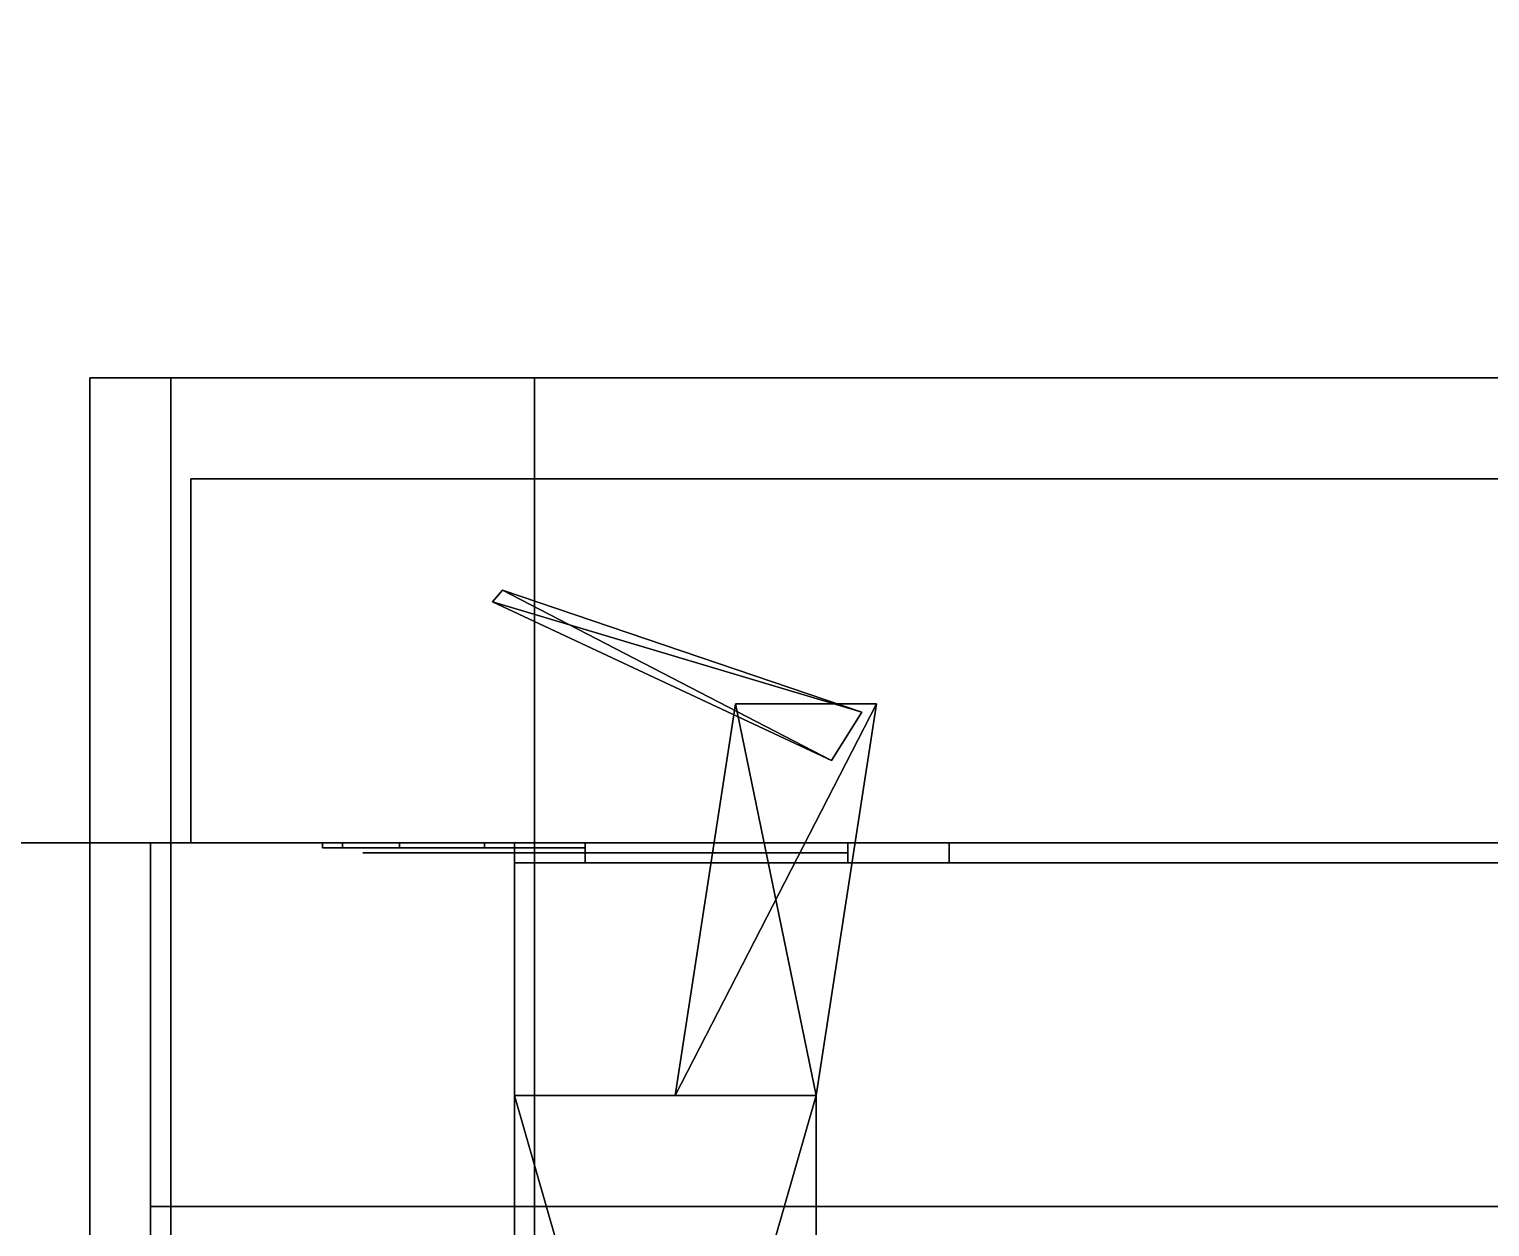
# Model space of a CAD drawing. Extents: x 0 to 4068, y -4475 to 0.
# Drawn here: x 1173 to 1245.2, y -3944 to -3884.8 of the extents above; entities that cross this region are included whole.
import ezdxf

# ---------------------------------------------------------------- set-up
doc = ezdxf.new("R2010")
doc.units = 0
for name, color, linetype in [('LAYER0', 7, 'CONTINUOUS'), ('LAYER102', 253, 'CONTINUOUS'), ('LAYER103', 28, 'CONTINUOUS'), ('LAYER104', 253, 'CONTINUOUS'), ('LAYER105', 253, 'CONTINUOUS'), ('LAYER106', 253, 'CONTINUOUS'), ('LAYER107', 253, 'CONTINUOUS'), ('LAYER109', 253, 'CONTINUOUS'), ('LAYER110', 7, 'CONTINUOUS'), ('LAYER112', 7, 'CONTINUOUS'), ('LAYER113', 7, 'CONTINUOUS'), ('LAYER115', 7, 'CONTINUOUS'), ('LAYER116', 45, 'CONTINUOUS'), ('LAYER117', 45, 'CONTINUOUS'), ('LAYER118', 45, 'CONTINUOUS'), ('LAYER119', 45, 'CONTINUOUS'), ('LAYER121', 45, 'CONTINUOUS'), ('LAYER122', 45, 'CONTINUOUS'), ('LAYER125', 45, 'CONTINUOUS'), ('LAYER126', 45, 'CONTINUOUS'), ('LAYER127', 45, 'CONTINUOUS'), ('LAYER128', 253, 'CONTINUOUS'), ('LAYER130', 253, 'CONTINUOUS'), ('LAYER131', 253, 'CONTINUOUS'), ('LAYER132', 253, 'CONTINUOUS'), ('LAYER133', 253, 'CONTINUOUS'), ('LAYER24', 2, 'CONTINUOUS'), ('LAYER31', 45, 'CONTINUOUS'), ('LAYER33', 45, 'CONTINUOUS'), ('LAYER34', 45, 'CONTINUOUS'), ('LAYER36', 45, 'CONTINUOUS'), ('LAYER43', 45, 'CONTINUOUS'), ('LAYER44', 45, 'CONTINUOUS'), ('LAYER45', 45, 'CONTINUOUS'), ('LAYER46', 45, 'CONTINUOUS'), ('LAYER48', 45, 'CONTINUOUS'), ('LAYER5', 7, 'CONTINUOUS')]:
    doc.layers.add(name, color=color, linetype=linetype)

msp = doc.modelspace()

# ---------------------------------------------------------------- linework, layer by layer
at = {"layer": 'LAYER0', "invisible_edges": 1}
for points in [[(4068, 0), (0, -4475), (0, 0), (4068, 0)], [(0, -4475), (4068, 0), (4068, -4475), (0, -4475)]]:
    msp.add_3dface(points, dxfattribs=at)
at = {"layer": 'LAYER102'}
for points in [[(1195.918, -3913.077, 1802.348), (1196.409, -3912.5, 1802.348), (1212.692, -3920.925, 1802.348), (1195.918, -3913.077, 1802.348)], [(1195.918, -3913.077, 1813.652), (1214.182, -3918.544, 1813.652), (1196.409, -3912.5, 1813.652), (1195.918, -3913.077, 1813.652)], [(1195.918, -3913.077, 2256.348), (1196.409, -3912.5, 2256.348), (1212.692, -3920.925, 2256.348), (1195.918, -3913.077, 2256.348)], [(1195.918, -3913.077, 2267.652), (1214.182, -3918.544, 2267.652), (1196.409, -3912.5, 2267.652), (1195.918, -3913.077, 2267.652)], [(1195.918, -3913.077, 252.348), (1196.409, -3912.5, 252.348), (1212.692, -3920.925, 252.348), (1195.918, -3913.077, 252.348)], [(1195.918, -3913.077, 263.652), (1214.182, -3918.544, 263.652), (1196.409, -3912.5, 263.652), (1195.918, -3913.077, 263.652)], [(1195.918, -3913.077, 771.348), (1196.409, -3912.5, 771.348), (1212.692, -3920.925, 771.348), (1195.918, -3913.077, 771.348)], [(1195.918, -3913.077, 782.652), (1214.182, -3918.544, 782.652), (1196.409, -3912.5, 782.652), (1195.918, -3913.077, 782.652)], [(1212.692, -3920.925, 1802.348), (1196.409, -3912.5, 1802.348), (1214.182, -3918.544, 1802.348), (1212.692, -3920.925, 1802.348)], [(1196.409, -3912.5, 1802.348), (1196.409, -3912.5, 1813.652), (1214.182, -3918.544, 1802.348), (1196.409, -3912.5, 1802.348)], [(1214.182, -3918.544, 1802.348), (1196.409, -3912.5, 1813.652), (1214.182, -3918.544, 1813.652), (1214.182, -3918.544, 1802.348)], [(1212.692, -3920.925, 2256.348), (1196.409, -3912.5, 2256.348), (1214.182, -3918.544, 2256.348), (1212.692, -3920.925, 2256.348)], [(1196.409, -3912.5, 2256.348), (1196.409, -3912.5, 2267.652), (1214.182, -3918.544, 2256.348), (1196.409, -3912.5, 2256.348)], [(1214.182, -3918.544, 2256.348), (1196.409, -3912.5, 2267.652), (1214.182, -3918.544, 2267.652), (1214.182, -3918.544, 2256.348)], [(1212.692, -3920.925, 252.348), (1196.409, -3912.5, 252.348), (1214.182, -3918.544, 252.348), (1212.692, -3920.925, 252.348)], [(1196.409, -3912.5, 252.348), (1196.409, -3912.5, 263.652), (1214.182, -3918.544, 252.348), (1196.409, -3912.5, 252.348)], [(1214.182, -3918.544, 252.348), (1196.409, -3912.5, 263.652), (1214.182, -3918.544, 263.652), (1214.182, -3918.544, 252.348)], [(1212.692, -3920.925, 771.348), (1196.409, -3912.5, 771.348), (1214.182, -3918.544, 771.348), (1212.692, -3920.925, 771.348)], [(1196.409, -3912.5, 771.348), (1196.409, -3912.5, 782.652), (1214.182, -3918.544, 771.348), (1196.409, -3912.5, 771.348)], [(1214.182, -3918.544, 771.348), (1196.409, -3912.5, 782.652), (1214.182, -3918.544, 782.652), (1214.182, -3918.544, 771.348)], [(1212.692, -3920.925, 1813.652), (1214.182, -3918.544, 1813.652), (1195.918, -3913.077, 1813.652), (1212.692, -3920.925, 1813.652)], [(1212.692, -3920.925, 2267.652), (1214.182, -3918.544, 2267.652), (1195.918, -3913.077, 2267.652), (1212.692, -3920.925, 2267.652)], [(1212.692, -3920.925, 263.652), (1214.182, -3918.544, 263.652), (1195.918, -3913.077, 263.652), (1212.692, -3920.925, 263.652)], [(1212.692, -3920.925, 782.652), (1214.182, -3918.544, 782.652), (1195.918, -3913.077, 782.652), (1212.692, -3920.925, 782.652)], [(1207.942, -3918.135, 1801.217), (1214.906, -3918.135, 1801.217), (1204.958, -3937.5, 1801.217), (1207.942, -3918.135, 1801.217)], [(1204.958, -3937.5, 1801.217), (1214.906, -3918.135, 1801.217), (1211.922, -3937.5, 1801.217), (1204.958, -3937.5, 1801.217)], [(1204.958, -3937.5, 1814.783), (1211.922, -3937.5, 1814.783), (1207.942, -3918.135, 1814.783), (1204.958, -3937.5, 1814.783)], [(1207.942, -3918.135, 2255.217), (1214.906, -3918.135, 2255.217), (1204.958, -3937.5, 2255.217), (1207.942, -3918.135, 2255.217)], [(1204.958, -3937.5, 2255.217), (1214.906, -3918.135, 2255.217), (1211.922, -3937.5, 2255.217), (1204.958, -3937.5, 2255.217)], [(1204.958, -3937.5, 2268.783), (1211.922, -3937.5, 2268.783), (1207.942, -3918.135, 2268.783), (1204.958, -3937.5, 2268.783)], [(1207.942, -3918.135, 251.217), (1214.906, -3918.135, 251.217), (1204.958, -3937.5, 251.217), (1207.942, -3918.135, 251.217)], [(1204.958, -3937.5, 251.217), (1214.906, -3918.135, 251.217), (1211.922, -3937.5, 251.217), (1204.958, -3937.5, 251.217)], [(1204.958, -3937.5, 264.783), (1211.922, -3937.5, 264.783), (1207.942, -3918.135, 264.783), (1204.958, -3937.5, 264.783)], [(1207.942, -3918.135, 770.217), (1214.906, -3918.135, 770.217), (1204.958, -3937.5, 770.217), (1207.942, -3918.135, 770.217)], [(1204.958, -3937.5, 770.217), (1214.906, -3918.135, 770.217), (1211.922, -3937.5, 770.217), (1204.958, -3937.5, 770.217)], [(1204.958, -3937.5, 783.783), (1211.922, -3937.5, 783.783), (1207.942, -3918.135, 783.783), (1204.958, -3937.5, 783.783)], [(1207.942, -3918.135, 1814.783), (1211.922, -3937.5, 1814.783), (1214.906, -3918.135, 1814.783), (1207.942, -3918.135, 1814.783)], [(1207.942, -3918.135, 2268.783), (1211.922, -3937.5, 2268.783), (1214.906, -3918.135, 2268.783), (1207.942, -3918.135, 2268.783)], [(1207.942, -3918.135, 264.783), (1211.922, -3937.5, 264.783), (1214.906, -3918.135, 264.783), (1207.942, -3918.135, 264.783)], [(1207.942, -3918.135, 783.783), (1211.922, -3937.5, 783.783), (1214.906, -3918.135, 783.783), (1207.942, -3918.135, 783.783)], [(1214.906, -3918.135, 1801.217), (1214.906, -3918.135, 1814.783), (1211.922, -3937.5, 1801.217), (1214.906, -3918.135, 1801.217)], [(1211.922, -3937.5, 1801.217), (1214.906, -3918.135, 1814.783), (1211.922, -3937.5, 1814.783), (1211.922, -3937.5, 1801.217)], [(1214.906, -3918.135, 2255.217), (1214.906, -3918.135, 2268.783), (1211.922, -3937.5, 2255.217), (1214.906, -3918.135, 2255.217)], [(1211.922, -3937.5, 2255.217), (1214.906, -3918.135, 2268.783), (1211.922, -3937.5, 2268.783), (1211.922, -3937.5, 2255.217)], [(1214.906, -3918.135, 251.217), (1214.906, -3918.135, 264.783), (1211.922, -3937.5, 251.217), (1214.906, -3918.135, 251.217)], [(1211.922, -3937.5, 251.217), (1214.906, -3918.135, 264.783), (1211.922, -3937.5, 264.783), (1211.922, -3937.5, 251.217)], [(1214.906, -3918.135, 770.217), (1214.906, -3918.135, 783.783), (1211.922, -3937.5, 770.217), (1214.906, -3918.135, 770.217)], [(1211.922, -3937.5, 770.217), (1214.906, -3918.135, 783.783), (1211.922, -3937.5, 783.783), (1211.922, -3937.5, 770.217)], [(1197, -3937.5, 1801.217), (1211.922, -3937.5, 1801.217), (1197, -3989.5, 1801.217), (1197, -3937.5, 1801.217)], [(1197, -3989.5, 1801.217), (1211.922, -3937.5, 1801.217), (1211.922, -3989.5, 1801.217), (1197, -3989.5, 1801.217)], [(1197, -3989.5, 1814.783), (1211.922, -3989.5, 1814.783), (1197, -3937.5, 1814.783), (1197, -3989.5, 1814.783)], [(1197, -3937.5, 1814.783), (1211.922, -3989.5, 1814.783), (1211.922, -3937.5, 1814.783), (1197, -3937.5, 1814.783)], [(1197, -3937.5, 2255.217), (1211.922, -3937.5, 2255.217), (1197, -3989.5, 2255.217), (1197, -3937.5, 2255.217)], [(1197, -3989.5, 2255.217), (1211.922, -3937.5, 2255.217), (1211.922, -3989.5, 2255.217), (1197, -3989.5, 2255.217)], [(1197, -3989.5, 2268.783), (1211.922, -3989.5, 2268.783), (1197, -3937.5, 2268.783), (1197, -3989.5, 2268.783)], [(1197, -3937.5, 2268.783), (1211.922, -3989.5, 2268.783), (1211.922, -3937.5, 2268.783), (1197, -3937.5, 2268.783)], [(1197, -3937.5, 251.217), (1211.922, -3937.5, 251.217), (1197, -3989.5, 251.217), (1197, -3937.5, 251.217)], [(1197, -3989.5, 251.217), (1211.922, -3937.5, 251.217), (1211.922, -3989.5, 251.217), (1197, -3989.5, 251.217)], [(1197, -3989.5, 264.783), (1211.922, -3989.5, 264.783), (1197, -3937.5, 264.783), (1197, -3989.5, 264.783)], [(1197, -3937.5, 264.783), (1211.922, -3989.5, 264.783), (1211.922, -3937.5, 264.783), (1197, -3937.5, 264.783)], [(1197, -3937.5, 770.217), (1211.922, -3937.5, 770.217), (1197, -3989.5, 770.217), (1197, -3937.5, 770.217)], [(1197, -3989.5, 770.217), (1211.922, -3937.5, 770.217), (1211.922, -3989.5, 770.217), (1197, -3989.5, 770.217)], [(1197, -3989.5, 783.783), (1211.922, -3989.5, 783.783), (1197, -3937.5, 783.783), (1197, -3989.5, 783.783)], [(1197, -3937.5, 783.783), (1211.922, -3989.5, 783.783), (1211.922, -3937.5, 783.783), (1197, -3937.5, 783.783)], [(1211.922, -3937.5, 1801.217), (1211.922, -3937.5, 1814.783), (1211.922, -3989.5, 1801.217), (1211.922, -3937.5, 1801.217)], [(1211.922, -3989.5, 1801.217), (1211.922, -3937.5, 1814.783), (1211.922, -3989.5, 1814.783), (1211.922, -3989.5, 1801.217)], [(1211.922, -3937.5, 2255.217), (1211.922, -3937.5, 2268.783), (1211.922, -3989.5, 2255.217), (1211.922, -3937.5, 2255.217)], [(1211.922, -3989.5, 2255.217), (1211.922, -3937.5, 2268.783), (1211.922, -3989.5, 2268.783), (1211.922, -3989.5, 2255.217)], [(1211.922, -3937.5, 251.217), (1211.922, -3937.5, 264.783), (1211.922, -3989.5, 251.217), (1211.922, -3937.5, 251.217)], [(1211.922, -3989.5, 251.217), (1211.922, -3937.5, 264.783), (1211.922, -3989.5, 264.783), (1211.922, -3989.5, 251.217)], [(1211.922, -3937.5, 770.217), (1211.922, -3937.5, 783.783), (1211.922, -3989.5, 770.217), (1211.922, -3937.5, 770.217)], [(1211.922, -3989.5, 770.217), (1211.922, -3937.5, 783.783), (1211.922, -3989.5, 783.783), (1211.922, -3989.5, 770.217)]]:
    msp.add_3dface(points, dxfattribs=at)
at = {"layer": 'LAYER103'}
for points, invisible_edges in [([(1189.5, -3925.5, 1813.5), (1189.5, -3925.5, 1802.5), (1196.5, -3925.5, 1802.5), (1196.291, -3925.5, 1813.317)], 4), ([(1189.5, -3925.5, 2267.5), (1189.5, -3925.5, 2256.5), (1196.5, -3925.5, 2256.5), (1196.291, -3925.5, 2267.317)], 4), ([(1189.5, -3925.5, 263.5), (1189.5, -3925.5, 252.5), (1196.5, -3925.5, 252.5), (1196.291, -3925.5, 263.317)], 4), ([(1189.5, -3925.5, 782.5), (1189.5, -3925.5, 771.5), (1196.5, -3925.5, 771.5), (1196.291, -3925.5, 782.317)], 4), ([(1196.291, -3925.5, 1813.317), (1196.5, -3925.5, 1802.5), (1200.5, -3925.5, 1799), (1200.5, -3925.5, 1817)], 5), ([(1196.291, -3925.5, 2267.317), (1196.5, -3925.5, 2256.5), (1200.5, -3925.5, 2253), (1200.5, -3925.5, 2271)], 5), ([(1196.291, -3925.5, 263.317), (1196.5, -3925.5, 252.5), (1200.5, -3925.5, 249), (1200.5, -3925.5, 267)], 5), ([(1196.291, -3925.5, 782.317), (1196.5, -3925.5, 771.5), (1200.5, -3925.5, 768), (1200.5, -3925.5, 786)], 5), ([(1200.5, -3925.5, 1817), (1200.5, -3925.5, 1799), (1213.5, -3925.5, 1799), (1213.5, -3925.5, 1817)], 1), ([(1200.5, -3925.5, 2271), (1200.5, -3925.5, 2253), (1213.5, -3925.5, 2253), (1213.5, -3925.5, 2271)], 1), ([(1200.5, -3925.5, 267), (1200.5, -3925.5, 249), (1213.5, -3925.5, 249), (1213.5, -3925.5, 267)], 1), ([(1200.5, -3925.5, 786), (1200.5, -3925.5, 768), (1213.5, -3925.5, 768), (1213.5, -3925.5, 786)], 1)]:
    msp.add_3dface(points, dxfattribs=dict(at, invisible_edges=invisible_edges))
at = {"layer": 'LAYER104', "invisible_edges": 1}
for points in [[(1648.5, -3925, 2362), (1181, -3925, 1708), (1648.5, -3925, 1708), (1648.5, -3925, 2362)], [(1181, -3925, 1708), (1648.5, -3925, 2362), (1181, -3925, 2362), (1181, -3925, 1708)], [(1648.5, -3925, 877), (1181, -3925, 158), (1648.5, -3925, 158), (1648.5, -3925, 877)], [(1181, -3925, 158), (1648.5, -3925, 877), (1181, -3925, 877), (1181, -3925, 158)]]:
    msp.add_3dface(points, dxfattribs=at)
at = {"layer": 'LAYER105', "invisible_edges": 1}
for points in [[(1648.5, -3907, 1708), (1181, -3925, 1708), (1181, -3907, 1708), (1648.5, -3907, 1708)], [(1181, -3925, 1708), (1648.5, -3907, 1708), (1648.5, -3925, 1708), (1181, -3925, 1708)], [(1648.5, -3907, 158), (1181, -3925, 158), (1181, -3907, 158), (1648.5, -3907, 158)], [(1181, -3925, 158), (1648.5, -3907, 158), (1648.5, -3925, 158), (1181, -3925, 158)]]:
    msp.add_3dface(points, dxfattribs=at)
at = {"layer": 'LAYER106', "invisible_edges": 1}
for points in [[(1181, -3907, 2362), (1181, -3925, 1708), (1181, -3925, 2362), (1181, -3907, 2362)], [(1181, -3925, 1708), (1181, -3907, 2362), (1181, -3907, 1708), (1181, -3925, 1708)], [(1181, -3907, 877), (1181, -3925, 158), (1181, -3925, 877), (1181, -3907, 877)], [(1181, -3925, 158), (1181, -3907, 877), (1181, -3907, 158), (1181, -3925, 158)]]:
    msp.add_3dface(points, dxfattribs=at)
at = {"layer": 'LAYER107', "invisible_edges": 1}
for points in [[(1648.5, -3925, 2362), (1181, -3907, 2362), (1181, -3925, 2362), (1648.5, -3925, 2362)], [(1181, -3907, 2362), (1648.5, -3925, 2362), (1648.5, -3907, 2362), (1181, -3907, 2362)], [(1648.5, -3925, 877), (1181, -3907, 877), (1181, -3925, 877), (1648.5, -3925, 877)], [(1181, -3907, 877), (1648.5, -3925, 877), (1648.5, -3907, 877), (1181, -3907, 877)]]:
    msp.add_3dface(points, dxfattribs=at)
at = {"layer": 'LAYER109', "invisible_edges": 1}
for points in [[(1181, -3907, 2362), (1648.5, -3907, 1708), (1181, -3907, 1708), (1181, -3907, 2362)], [(1648.5, -3907, 1708), (1181, -3907, 2362), (1648.5, -3907, 2362), (1648.5, -3907, 1708)], [(1181, -3907, 877), (1648.5, -3907, 158), (1181, -3907, 158), (1181, -3907, 877)], [(1648.5, -3907, 158), (1181, -3907, 877), (1648.5, -3907, 877), (1648.5, -3907, 158)]]:
    msp.add_3dface(points, dxfattribs=at)
at = {"layer": 'LAYER110', "invisible_edges": 1}
for points in [[(1197, -4006, 861.5), (2103, -3926, 861.5), (2103, -4006, 861.5), (1197, -4006, 861.5)], [(2103, -3926, 861.5), (1197, -4006, 861.5), (1197, -3926, 861.5), (2103, -3926, 861.5)]]:
    msp.add_3dface(points, dxfattribs=at)
at = {"layer": 'LAYER112', "invisible_edges": 1}
for points in [[(1197, -3926, 879.5), (2103, -3926, 861.5), (1197, -3926, 861.5), (1197, -3926, 879.5)], [(2103, -3926, 861.5), (1197, -3926, 879.5), (2103, -3926, 879.5), (2103, -3926, 861.5)]]:
    msp.add_3dface(points, dxfattribs=at)
at = {"layer": 'LAYER113', "invisible_edges": 1}
for points in [[(1197, -4006, 861.5), (1197, -3926, 879.5), (1197, -3926, 861.5), (1197, -4006, 861.5)], [(1197, -3926, 879.5), (1197, -4006, 861.5), (1197, -4006, 879.5), (1197, -3926, 879.5)]]:
    msp.add_3dface(points, dxfattribs=at)
at = {"layer": 'LAYER115', "invisible_edges": 1}
for points in [[(1197, -3926, 879.5), (2103, -4006, 879.5), (2103, -3926, 879.5), (1197, -3926, 879.5)], [(2103, -4006, 879.5), (1197, -3926, 879.5), (1197, -4006, 879.5), (2103, -4006, 879.5)]]:
    msp.add_3dface(points, dxfattribs=at)
at = {"layer": 'LAYER116', "invisible_edges": 1}
for points in [[(1176, -4325, 880), (3495, -3902, 880), (3495, -4325, 880), (1176, -4325, 880)], [(3495, -3902, 880), (1176, -4325, 880), (1176, -3902, 880), (3495, -3902, 880)], [(1180, -4325, 1687), (1180, -3902, 898), (1180, -4325, 898), (1180, -4325, 1687)], [(1180, -3902, 898), (1180, -4325, 1687), (1180, -3902, 1687), (1180, -3902, 898)]]:
    msp.add_3dface(points, dxfattribs=at)
at = {"layer": 'LAYER117', "invisible_edges": 1}
for points in [[(1198, -4325, 898), (1180, -3902, 898), (1198, -3902, 898), (1198, -4325, 898)], [(1180, -3902, 898), (1198, -4325, 898), (1180, -4325, 898), (1180, -3902, 898)]]:
    msp.add_3dface(points, dxfattribs=at)
at = {"layer": 'LAYER118', "invisible_edges": 1}
for points in [[(1176, -3902, 898), (3495, -3902, 880), (1176, -3902, 880), (1176, -3902, 898)], [(3495, -3902, 880), (1176, -3902, 898), (3495, -3902, 898), (3495, -3902, 880)], [(1198, -3902, 1687), (1180, -3902, 898), (1180, -3902, 1687), (1198, -3902, 1687)], [(1180, -3902, 898), (1198, -3902, 1687), (1198, -3902, 898), (1180, -3902, 898)]]:
    msp.add_3dface(points, dxfattribs=at)
at = {"layer": 'LAYER119', "invisible_edges": 1}
for points in [[(1176, -4325, 880), (1176, -3902, 898), (1176, -3902, 880), (1176, -4325, 880)], [(1176, -3902, 898), (1176, -4325, 880), (1176, -4325, 898), (1176, -3902, 898)], [(1180, -4325, 1687), (1198, -3902, 1687), (1180, -3902, 1687), (1180, -4325, 1687)], [(1198, -3902, 1687), (1180, -4325, 1687), (1198, -4325, 1687), (1198, -3902, 1687)]]:
    msp.add_3dface(points, dxfattribs=at)
at = {"layer": 'LAYER121', "invisible_edges": 1}
for points in [[(1176, -3902, 898), (3495, -4325, 898), (3495, -3902, 898), (1176, -3902, 898)], [(3495, -4325, 898), (1176, -3902, 898), (1176, -4325, 898), (3495, -4325, 898)], [(1198, -3902, 1687), (1198, -4325, 898), (1198, -3902, 898), (1198, -3902, 1687)], [(1198, -4325, 898), (1198, -3902, 1687), (1198, -4325, 1687), (1198, -4325, 898)]]:
    msp.add_3dface(points, dxfattribs=at)
at = {"layer": 'LAYER122', "invisible_edges": 1}
for points in [[(1176, -3902, 1705), (3495, -4325, 1705), (3495, -3902, 1705), (1176, -3902, 1705)], [(3495, -4325, 1705), (1176, -3902, 1705), (1176, -4325, 1705), (3495, -4325, 1705)]]:
    msp.add_3dface(points, dxfattribs=at)
at = {"layer": 'LAYER125', "invisible_edges": 1}
for points in [[(1176, -3902, 1705), (1176, -4325, 1687), (1176, -4325, 1705), (1176, -3902, 1705)], [(1176, -4325, 1687), (1176, -3902, 1705), (1176, -3902, 1687), (1176, -4325, 1687)]]:
    msp.add_3dface(points, dxfattribs=at)
at = {"layer": 'LAYER126', "invisible_edges": 1}
for points in [[(3495, -3902, 1687), (1176, -3902, 1705), (3495, -3902, 1705), (3495, -3902, 1687)], [(1176, -3902, 1705), (3495, -3902, 1687), (1176, -3902, 1687), (1176, -3902, 1705)]]:
    msp.add_3dface(points, dxfattribs=at)
at = {"layer": 'LAYER127', "invisible_edges": 1}
for points in [[(1176, -4325, 1687), (3495, -3902, 1687), (3495, -4325, 1687), (1176, -4325, 1687)], [(3495, -3902, 1687), (1176, -4325, 1687), (1176, -3902, 1687), (3495, -3902, 1687)]]:
    msp.add_3dface(points, dxfattribs=at)
at = {"layer": 'LAYER128', "invisible_edges": 1}
for points in [[(1179, -3943, 2425), (3536, -3943, 2365), (3536, -3943, 2425), (1179, -3943, 2425)], [(3536, -3943, 2365), (1179, -3943, 2425), (1179, -3943, 2365), (3536, -3943, 2365)]]:
    msp.add_3dface(points, dxfattribs=at)
at = {"layer": 'LAYER130', "invisible_edges": 1}
for points in [[(1179, -3925, 2365), (3536, -3943, 2365), (1179, -3943, 2365), (1179, -3925, 2365)], [(3536, -3943, 2365), (1179, -3925, 2365), (3536, -3925, 2365), (3536, -3943, 2365)]]:
    msp.add_3dface(points, dxfattribs=at)
at = {"layer": 'LAYER131', "invisible_edges": 1}
for points in [[(1179, -3943, 2425), (1179, -3925, 2365), (1179, -3943, 2365), (1179, -3943, 2425)], [(1179, -3925, 2365), (1179, -3943, 2425), (1179, -3925, 2425), (1179, -3925, 2365)]]:
    msp.add_3dface(points, dxfattribs=at)
at = {"layer": 'LAYER132', "invisible_edges": 1}
for points in [[(3536, -3925, 2425), (1179, -3943, 2425), (3536, -3943, 2425), (3536, -3925, 2425)], [(1179, -3943, 2425), (3536, -3925, 2425), (1179, -3925, 2425), (1179, -3943, 2425)]]:
    msp.add_3dface(points, dxfattribs=at)
at = {"layer": 'LAYER133', "invisible_edges": 1}
for points in [[(1179, -3925, 2365), (3536, -3925, 2425), (3536, -3925, 2365), (1179, -3925, 2365)], [(3536, -3925, 2425), (1179, -3925, 2365), (1179, -3925, 2425), (3536, -3925, 2425)]]:
    msp.add_3dface(points, dxfattribs=at)
at = {"layer": 'LAYER24'}
for points in [[(1200.5, -3925, 1799), (1200.5, -3925, 1787), (1200.5, -3925, 1799)], [(1200.5, -3925, 1817), (1200.5, -3925, 1829), (1200.5, -3925, 1817)], [(1213.5, -3926, 1799), (1213.5, -3925, 1799), (1200.5, -3925, 1799), (1200.5, -3926, 1799)], [(1200.5, -3926, 1799), (1200.5, -3925, 1799), (1200.5, -3925, 1787), (1200.5, -3926, 1787)], [(1200.5, -3926, 1787), (1200.5, -3925, 1787), (1218.5, -3925, 1787), (1218.5, -3926, 1787)], [(1213.5, -3926, 1817), (1213.5, -3925, 1817), (1200.5, -3925, 1817), (1200.5, -3926, 1817)], [(1200.5, -3926, 1817), (1200.5, -3925, 1817), (1200.5, -3925, 1829), (1200.5, -3926, 1829)], [(1200.5, -3926, 1829), (1200.5, -3925, 1829), (1218.5, -3925, 1829), (1218.5, -3926, 1829)], [(1218.5, -3925, 1787), (1200.5, -3925, 1787), (1200.5, -3925, 1829), (1218.5, -3925, 1829)], [(1200.5, -3925, 2253), (1200.5, -3925, 2241), (1200.5, -3925, 2253)], [(1200.5, -3925, 2271), (1200.5, -3925, 2283), (1200.5, -3925, 2271)], [(1213.5, -3926, 2253), (1213.5, -3925, 2253), (1200.5, -3925, 2253), (1200.5, -3926, 2253)], [(1200.5, -3926, 2253), (1200.5, -3925, 2253), (1200.5, -3925, 2241), (1200.5, -3926, 2241)], [(1200.5, -3926, 2241), (1200.5, -3925, 2241), (1218.5, -3925, 2241), (1218.5, -3926, 2241)], [(1213.5, -3926, 2271), (1213.5, -3925, 2271), (1200.5, -3925, 2271), (1200.5, -3926, 2271)], [(1200.5, -3926, 2271), (1200.5, -3925, 2271), (1200.5, -3925, 2283), (1200.5, -3926, 2283)], [(1200.5, -3926, 2283), (1200.5, -3925, 2283), (1218.5, -3925, 2283), (1218.5, -3926, 2283)], [(1218.5, -3925, 2241), (1200.5, -3925, 2241), (1200.5, -3925, 2283), (1218.5, -3925, 2283)], [(1200.5, -3925, 249), (1200.5, -3925, 237), (1200.5, -3925, 249)], [(1200.5, -3925, 267), (1200.5, -3925, 279), (1200.5, -3925, 267)], [(1213.5, -3926, 249), (1213.5, -3925, 249), (1200.5, -3925, 249), (1200.5, -3926, 249)], [(1200.5, -3926, 249), (1200.5, -3925, 249), (1200.5, -3925, 237), (1200.5, -3926, 237)], [(1200.5, -3926, 237), (1200.5, -3925, 237), (1218.5, -3925, 237), (1218.5, -3926, 237)], [(1213.5, -3926, 267), (1213.5, -3925, 267), (1200.5, -3925, 267), (1200.5, -3926, 267)], [(1200.5, -3926, 267), (1200.5, -3925, 267), (1200.5, -3925, 279), (1200.5, -3926, 279)], [(1200.5, -3926, 279), (1200.5, -3925, 279), (1218.5, -3925, 279), (1218.5, -3926, 279)], [(1218.5, -3925, 237), (1200.5, -3925, 237), (1200.5, -3925, 279), (1218.5, -3925, 279)], [(1200.5, -3925, 768), (1200.5, -3925, 756), (1200.5, -3925, 768)], [(1200.5, -3925, 786), (1200.5, -3925, 798), (1200.5, -3925, 786)], [(1213.5, -3926, 768), (1213.5, -3925, 768), (1200.5, -3925, 768), (1200.5, -3926, 768)], [(1200.5, -3926, 768), (1200.5, -3925, 768), (1200.5, -3925, 756), (1200.5, -3926, 756)], [(1200.5, -3926, 756), (1200.5, -3925, 756), (1218.5, -3925, 756), (1218.5, -3926, 756)], [(1213.5, -3926, 786), (1213.5, -3925, 786), (1200.5, -3925, 786), (1200.5, -3926, 786)], [(1200.5, -3926, 786), (1200.5, -3925, 786), (1200.5, -3925, 798), (1200.5, -3926, 798)], [(1200.5, -3926, 798), (1200.5, -3925, 798), (1218.5, -3925, 798), (1218.5, -3926, 798)], [(1218.5, -3925, 756), (1200.5, -3925, 756), (1200.5, -3925, 798), (1218.5, -3925, 798)], [(1213.5, -3925, 1799), (1213.5, -3925, 1817), (1213.5, -3925, 1799)], [(1213.5, -3926, 1799), (1213.5, -3925, 1799), (1213.5, -3925, 1817), (1213.5, -3926, 1817)], [(1213.5, -3925, 2253), (1213.5, -3925, 2271), (1213.5, -3925, 2253)], [(1213.5, -3926, 2253), (1213.5, -3925, 2253), (1213.5, -3925, 2271), (1213.5, -3926, 2271)], [(1213.5, -3925, 249), (1213.5, -3925, 267), (1213.5, -3925, 249)], [(1213.5, -3926, 249), (1213.5, -3925, 249), (1213.5, -3925, 267), (1213.5, -3926, 267)], [(1213.5, -3925, 768), (1213.5, -3925, 786), (1213.5, -3925, 768)], [(1213.5, -3926, 768), (1213.5, -3925, 768), (1213.5, -3925, 786), (1213.5, -3926, 786)], [(1218.5, -3926, 1829), (1218.5, -3925, 1829), (1218.5, -3926, 1829)], [(1218.5, -3925, 1787), (1218.5, -3925, 1829), (1218.5, -3926, 1829), (1218.5, -3926, 1787)], [(1218.5, -3926, 2283), (1218.5, -3925, 2283), (1218.5, -3926, 2283)], [(1218.5, -3925, 2241), (1218.5, -3925, 2283), (1218.5, -3926, 2283), (1218.5, -3926, 2241)], [(1218.5, -3926, 279), (1218.5, -3925, 279), (1218.5, -3926, 279)], [(1218.5, -3925, 237), (1218.5, -3925, 279), (1218.5, -3926, 279), (1218.5, -3926, 237)], [(1218.5, -3926, 798), (1218.5, -3925, 798), (1218.5, -3926, 798)], [(1218.5, -3925, 756), (1218.5, -3925, 798), (1218.5, -3926, 798), (1218.5, -3926, 756)], [(1218.5, -3926, 1787), (1200.5, -3926, 1787), (1200.5, -3926, 1787), (1218.5, -3926, 1787)], [(1218.5, -3926, 1829), (1200.5, -3926, 1829), (1200.5, -3926, 1829), (1218.5, -3926, 1829)], [(1218.5, -3926, 2241), (1200.5, -3926, 2241), (1200.5, -3926, 2241), (1218.5, -3926, 2241)], [(1218.5, -3926, 2283), (1200.5, -3926, 2283), (1200.5, -3926, 2283), (1218.5, -3926, 2283)], [(1218.5, -3926, 237), (1200.5, -3926, 237), (1200.5, -3926, 237), (1218.5, -3926, 237)], [(1218.5, -3926, 279), (1200.5, -3926, 279), (1200.5, -3926, 279), (1218.5, -3926, 279)], [(1218.5, -3926, 756), (1200.5, -3926, 756), (1200.5, -3926, 756), (1218.5, -3926, 756)], [(1218.5, -3926, 798), (1200.5, -3926, 798), (1200.5, -3926, 798), (1218.5, -3926, 798)]]:
    msp.add_3dface(points, dxfattribs=at)
for points, invisible_edges in [([(1188.49, -3925.25, 1803.025), (1187.5, -3925.25, 1808), (1189.5, -3925.25, 1808), (1189.5, -3925.25, 1802.5)], 10), ([(1187.5, -3925.25, 1808), (1188.49, -3925.25, 1812.975), (1189.5, -3925.25, 1813.5), (1189.5, -3925.25, 1808)], 10), ([(1188.49, -3925.25, 2257.025), (1187.5, -3925.25, 2262), (1189.5, -3925.25, 2262), (1189.5, -3925.25, 2256.5)], 10), ([(1187.5, -3925.25, 2262), (1188.49, -3925.25, 2266.975), (1189.5, -3925.25, 2267.5), (1189.5, -3925.25, 2262)], 10), ([(1188.49, -3925.25, 253.025), (1187.5, -3925.25, 258), (1189.5, -3925.25, 258), (1189.5, -3925.25, 252.5)], 10), ([(1187.5, -3925.25, 258), (1188.49, -3925.25, 262.975), (1189.5, -3925.25, 263.5), (1189.5, -3925.25, 258)], 10), ([(1188.49, -3925.25, 772.025), (1187.5, -3925.25, 777), (1189.5, -3925.25, 777), (1189.5, -3925.25, 771.5)], 10), ([(1187.5, -3925.25, 777), (1188.49, -3925.25, 781.975), (1189.5, -3925.25, 782.5), (1189.5, -3925.25, 777)], 10), ([(1191.308, -3925.25, 1798.808), (1188.49, -3925.25, 1803.025), (1189.5, -3925.25, 1802.5), (1193, -3925.25, 1802.5)], 10), ([(1188.49, -3925.25, 1812.975), (1191.308, -3925.25, 1817.192), (1193, -3925.25, 1813.5), (1189.5, -3925.25, 1813.5)], 10), ([(1191.308, -3925.25, 2252.808), (1188.49, -3925.25, 2257.025), (1189.5, -3925.25, 2256.5), (1193, -3925.25, 2256.5)], 10), ([(1188.49, -3925.25, 2266.975), (1191.308, -3925.25, 2271.192), (1193, -3925.25, 2267.5), (1189.5, -3925.25, 2267.5)], 10), ([(1191.308, -3925.25, 248.808), (1188.49, -3925.25, 253.025), (1189.5, -3925.25, 252.5), (1193, -3925.25, 252.5)], 10), ([(1188.49, -3925.25, 262.975), (1191.308, -3925.25, 267.192), (1193, -3925.25, 263.5), (1189.5, -3925.25, 263.5)], 10), ([(1191.308, -3925.25, 767.808), (1188.49, -3925.25, 772.025), (1189.5, -3925.25, 771.5), (1193, -3925.25, 771.5)], 10), ([(1188.49, -3925.25, 781.975), (1191.308, -3925.25, 786.192), (1193, -3925.25, 782.5), (1189.5, -3925.25, 782.5)], 10), ([(1195.525, -3925.25, 1795.99), (1191.308, -3925.25, 1798.808), (1193, -3925.25, 1802.5), (1196.5, -3925.25, 1802.5)], 10), ([(1191.308, -3925.25, 1817.192), (1195.525, -3925.25, 1820.01), (1196.5, -3925.25, 1813.5), (1193, -3925.25, 1813.5)], 10), ([(1195.525, -3925.25, 2249.99), (1191.308, -3925.25, 2252.808), (1193, -3925.25, 2256.5), (1196.5, -3925.25, 2256.5)], 10), ([(1191.308, -3925.25, 2271.192), (1195.525, -3925.25, 2274.01), (1196.5, -3925.25, 2267.5), (1193, -3925.25, 2267.5)], 10), ([(1195.525, -3925.25, 245.99), (1191.308, -3925.25, 248.808), (1193, -3925.25, 252.5), (1196.5, -3925.25, 252.5)], 10), ([(1191.308, -3925.25, 267.192), (1195.525, -3925.25, 270.01), (1196.5, -3925.25, 263.5), (1193, -3925.25, 263.5)], 10), ([(1195.525, -3925.25, 764.99), (1191.308, -3925.25, 767.808), (1193, -3925.25, 771.5), (1196.5, -3925.25, 771.5)], 10), ([(1191.308, -3925.25, 786.192), (1195.525, -3925.25, 789.01), (1196.5, -3925.25, 782.5), (1193, -3925.25, 782.5)], 10), ([(1200.5, -3925.25, 1795), (1195.525, -3925.25, 1795.99), (1196.5, -3925.25, 1802.5), (1200.5, -3925.25, 1799)], 2), ([(1195.525, -3925.25, 1820.01), (1200.5, -3925.25, 1821), (1200.5, -3925.25, 1817), (1196.5, -3925.25, 1813.5)], 8), ([(1200.5, -3925.25, 2249), (1195.525, -3925.25, 2249.99), (1196.5, -3925.25, 2256.5), (1200.5, -3925.25, 2253)], 2), ([(1195.525, -3925.25, 2274.01), (1200.5, -3925.25, 2275), (1200.5, -3925.25, 2271), (1196.5, -3925.25, 2267.5)], 8), ([(1200.5, -3925.25, 245), (1195.525, -3925.25, 245.99), (1196.5, -3925.25, 252.5), (1200.5, -3925.25, 249)], 2), ([(1195.525, -3925.25, 270.01), (1200.5, -3925.25, 271), (1200.5, -3925.25, 267), (1196.5, -3925.25, 263.5)], 8), ([(1200.5, -3925.25, 764), (1195.525, -3925.25, 764.99), (1196.5, -3925.25, 771.5), (1200.5, -3925.25, 768)], 2), ([(1195.525, -3925.25, 789.01), (1200.5, -3925.25, 790), (1200.5, -3925.25, 786), (1196.5, -3925.25, 782.5)], 8), ([(1218.5, -3926, 1787), (1213.5, -3926, 1799), (1200.5, -3926, 1799), (1200.5, -3926, 1787)], 1), ([(1218.5, -3926, 1829), (1213.5, -3926, 1817), (1200.5, -3926, 1817), (1200.5, -3926, 1829)], 1), ([(1218.5, -3926, 2241), (1213.5, -3926, 2253), (1200.5, -3926, 2253), (1200.5, -3926, 2241)], 1), ([(1218.5, -3926, 2283), (1213.5, -3926, 2271), (1200.5, -3926, 2271), (1200.5, -3926, 2283)], 1), ([(1218.5, -3926, 237), (1213.5, -3926, 249), (1200.5, -3926, 249), (1200.5, -3926, 237)], 1), ([(1218.5, -3926, 279), (1213.5, -3926, 267), (1200.5, -3926, 267), (1200.5, -3926, 279)], 1), ([(1218.5, -3926, 756), (1213.5, -3926, 768), (1200.5, -3926, 768), (1200.5, -3926, 756)], 1), ([(1218.5, -3926, 798), (1213.5, -3926, 786), (1200.5, -3926, 786), (1200.5, -3926, 798)], 1), ([(1218.5, -3926, 1829), (1218.5, -3926, 1787), (1213.5, -3926, 1799), (1213.5, -3926, 1817)], 10), ([(1218.5, -3926, 2283), (1218.5, -3926, 2241), (1213.5, -3926, 2253), (1213.5, -3926, 2271)], 10), ([(1218.5, -3926, 279), (1218.5, -3926, 237), (1213.5, -3926, 249), (1213.5, -3926, 267)], 10), ([(1218.5, -3926, 798), (1218.5, -3926, 756), (1213.5, -3926, 768), (1213.5, -3926, 786)], 10)]:
    msp.add_3dface(points, dxfattribs=dict(at, invisible_edges=invisible_edges))
at = {"layer": 'LAYER31', "invisible_edges": 1}
for points in [[(2103, -4325, 2364), (1197, -3925, 2364), (1197, -4325, 2364), (2103, -4325, 2364)], [(1197, -3925, 2364), (2103, -4325, 2364), (2103, -3925, 2364), (1197, -3925, 2364)], [(1197, -4325, 1706), (2103, -3925, 1706), (2103, -4325, 1706), (1197, -4325, 1706)], [(2103, -3925, 1706), (1197, -4325, 1706), (1197, -3925, 1706), (2103, -3925, 1706)], [(1197, -4325, 156), (2103, -3925, 156), (2103, -4325, 156), (1197, -4325, 156)], [(2103, -3925, 156), (1197, -4325, 156), (1197, -3925, 156), (2103, -3925, 156)]]:
    msp.add_3dface(points, dxfattribs=at)
at = {"layer": 'LAYER33', "invisible_edges": 1}
for points in [[(2103, -3925, 2346), (1197, -3925, 2364), (2103, -3925, 2364), (2103, -3925, 2346)], [(1197, -3925, 2364), (2103, -3925, 2346), (1197, -3925, 2346), (1197, -3925, 2364)], [(1197, -3925, 1724), (2103, -3925, 1706), (1197, -3925, 1706), (1197, -3925, 1724)], [(2103, -3925, 1706), (1197, -3925, 1724), (2103, -3925, 1724), (2103, -3925, 1706)], [(1197, -3925, 174), (2103, -3925, 156), (1197, -3925, 156), (1197, -3925, 174)], [(2103, -3925, 156), (1197, -3925, 174), (2103, -3925, 174), (2103, -3925, 156)]]:
    msp.add_3dface(points, dxfattribs=at)
at = {"layer": 'LAYER34', "invisible_edges": 1}
for points in [[(1197, -4325, 2346), (1197, -3925, 2364), (1197, -3925, 2346), (1197, -4325, 2346)], [(1197, -3925, 2364), (1197, -4325, 2346), (1197, -4325, 2364), (1197, -3925, 2364)], [(1197, -4325, 1706), (1197, -3925, 1724), (1197, -3925, 1706), (1197, -4325, 1706)], [(1197, -3925, 1724), (1197, -4325, 1706), (1197, -4325, 1724), (1197, -3925, 1724)], [(1197, -4325, 156), (1197, -3925, 174), (1197, -3925, 156), (1197, -4325, 156)], [(1197, -3925, 174), (1197, -4325, 156), (1197, -4325, 174), (1197, -3925, 174)]]:
    msp.add_3dface(points, dxfattribs=at)
at = {"layer": 'LAYER36', "invisible_edges": 1}
for points in [[(2103, -3925, 2346), (1197, -4325, 2346), (1197, -3925, 2346), (2103, -3925, 2346)], [(1197, -4325, 2346), (2103, -3925, 2346), (2103, -4325, 2346), (1197, -4325, 2346)], [(1197, -3925, 1724), (2103, -4325, 1724), (2103, -3925, 1724), (1197, -3925, 1724)], [(2103, -4325, 1724), (1197, -3925, 1724), (1197, -4325, 1724), (2103, -4325, 1724)], [(1197, -3925, 174), (2103, -4325, 174), (2103, -3925, 174), (1197, -3925, 174)], [(2103, -4325, 174), (1197, -3925, 174), (1197, -4325, 174), (2103, -4325, 174)]]:
    msp.add_3dface(points, dxfattribs=at)
at = {"layer": 'LAYER43', "invisible_edges": 1}
for points in [[(1197, -4325, 1705), (1197, -3925, 2365), (1197, -4325, 2365), (1197, -4325, 1705)], [(1197, -3925, 2365), (1197, -4325, 1705), (1197, -3925, 1705), (1197, -3925, 2365)], [(1197, -4325, 155), (1197, -3925, 880), (1197, -4325, 880), (1197, -4325, 155)], [(1197, -3925, 880), (1197, -4325, 155), (1197, -3925, 155), (1197, -3925, 880)]]:
    msp.add_3dface(points, dxfattribs=at)
at = {"layer": 'LAYER44', "invisible_edges": 1}
for points in [[(1180, -4325, 1905), (1162, -3925, 1905), (1180, -3925, 1905), (1180, -4325, 1905)], [(1162, -3925, 1905), (1180, -4325, 1905), (1162, -4325, 1905), (1162, -3925, 1905)], [(1197, -4325, 1705), (1179, -3925, 1705), (1197, -3925, 1705), (1197, -4325, 1705)], [(1179, -3925, 1705), (1197, -4325, 1705), (1179, -4325, 1705), (1179, -3925, 1705)], [(1197, -4325, 155), (1179, -3925, 155), (1197, -3925, 155), (1197, -4325, 155)], [(1179, -3925, 155), (1197, -4325, 155), (1179, -4325, 155), (1179, -3925, 155)]]:
    msp.add_3dface(points, dxfattribs=at)
at = {"layer": 'LAYER45', "invisible_edges": 1}
for points in [[(1180, -3925, 2405), (1162, -3925, 1905), (1162, -3925, 2405), (1180, -3925, 2405)], [(1162, -3925, 1905), (1180, -3925, 2405), (1180, -3925, 1905), (1162, -3925, 1905)], [(1179, -3925, 1705), (1197, -3925, 2365), (1197, -3925, 1705), (1179, -3925, 1705)], [(1197, -3925, 2365), (1179, -3925, 1705), (1179, -3925, 2365), (1197, -3925, 2365)], [(1179, -3925, 155), (1197, -3925, 880), (1197, -3925, 155), (1179, -3925, 155)], [(1197, -3925, 880), (1179, -3925, 155), (1179, -3925, 880), (1197, -3925, 880)]]:
    msp.add_3dface(points, dxfattribs=at)
at = {"layer": 'LAYER46', "invisible_edges": 1}
for points in [[(1162, -4325, 2405), (1180, -3925, 2405), (1162, -3925, 2405), (1162, -4325, 2405)], [(1180, -3925, 2405), (1162, -4325, 2405), (1180, -4325, 2405), (1180, -3925, 2405)], [(1179, -4325, 2365), (1197, -3925, 2365), (1179, -3925, 2365), (1179, -4325, 2365)], [(1197, -3925, 2365), (1179, -4325, 2365), (1197, -4325, 2365), (1197, -3925, 2365)], [(1179, -4325, 880), (1197, -3925, 880), (1179, -3925, 880), (1179, -4325, 880)], [(1197, -3925, 880), (1179, -4325, 880), (1197, -4325, 880), (1197, -3925, 880)]]:
    msp.add_3dface(points, dxfattribs=at)
at = {"layer": 'LAYER48', "invisible_edges": 1}
for points in [[(1179, -3925, 1705), (1179, -4325, 2365), (1179, -3925, 2365), (1179, -3925, 1705)], [(1179, -4325, 2365), (1179, -3925, 1705), (1179, -4325, 1705), (1179, -4325, 2365)], [(1179, -3925, 155), (1179, -4325, 880), (1179, -3925, 880), (1179, -3925, 155)], [(1179, -4325, 880), (1179, -3925, 155), (1179, -4325, 155), (1179, -4325, 880)], [(1180, -3925, 2405), (1180, -4325, 1905), (1180, -3925, 1905), (1180, -3925, 2405)], [(1180, -4325, 1905), (1180, -3925, 2405), (1180, -4325, 2405), (1180, -4325, 1905)]]:
    msp.add_3dface(points, dxfattribs=at)
at = {"layer": 'LAYER5', "invisible_edges": 1}
for points in [[(4068, -4475, 5), (0, 0, 5), (0, -4475, 5), (4068, -4475, 5)], [(0, 0, 5), (4068, -4475, 5), (4068, 0, 5), (0, 0, 5)]]:
    msp.add_3dface(points, dxfattribs=at)

# ---------------------------------------------------------------- meshes
at = {"layer": 'LAYER24'}
mesh = msp.add_polymesh((2, 9), dxfattribs=at)
for k, corner in enumerate([(1200.5, -3925.25, 1795), (1195.525, -3925.25, 1795.99), (1191.308, -3925.25, 1798.808), (1188.49, -3925.25, 1803.025), (1187.5, -3925.25, 1808), (1188.49, -3925.25, 1812.975), (1191.308, -3925.25, 1817.192), (1195.525, -3925.25, 1820.01), (1200.5, -3925.25, 1821), (1200.5, -3925, 1795), (1195.525, -3925, 1795.99), (1191.308, -3925, 1798.808), (1188.49, -3925, 1803.025), (1187.5, -3925, 1808), (1188.49, -3925, 1812.975), (1191.308, -3925, 1817.192), (1195.525, -3925, 1820.01), (1200.5, -3925, 1821)]):
    mesh.set_mesh_vertex(divmod(k, 9), corner)
mesh = msp.add_polymesh((2, 9), dxfattribs=at)
for k, corner in enumerate([(1200.5, -3925.25, 2249), (1195.525, -3925.25, 2249.99), (1191.308, -3925.25, 2252.808), (1188.49, -3925.25, 2257.025), (1187.5, -3925.25, 2262), (1188.49, -3925.25, 2266.975), (1191.308, -3925.25, 2271.192), (1195.525, -3925.25, 2274.01), (1200.5, -3925.25, 2275), (1200.5, -3925, 2249), (1195.525, -3925, 2249.99), (1191.308, -3925, 2252.808), (1188.49, -3925, 2257.025), (1187.5, -3925, 2262), (1188.49, -3925, 2266.975), (1191.308, -3925, 2271.192), (1195.525, -3925, 2274.01), (1200.5, -3925, 2275)]):
    mesh.set_mesh_vertex(divmod(k, 9), corner)
mesh = msp.add_polymesh((2, 9), dxfattribs=at)
for k, corner in enumerate([(1200.5, -3925.25, 245), (1195.525, -3925.25, 245.99), (1191.308, -3925.25, 248.808), (1188.49, -3925.25, 253.025), (1187.5, -3925.25, 258), (1188.49, -3925.25, 262.975), (1191.308, -3925.25, 267.192), (1195.525, -3925.25, 270.01), (1200.5, -3925.25, 271), (1200.5, -3925, 245), (1195.525, -3925, 245.99), (1191.308, -3925, 248.808), (1188.49, -3925, 253.025), (1187.5, -3925, 258), (1188.49, -3925, 262.975), (1191.308, -3925, 267.192), (1195.525, -3925, 270.01), (1200.5, -3925, 271)]):
    mesh.set_mesh_vertex(divmod(k, 9), corner)
mesh = msp.add_polymesh((2, 9), dxfattribs=at)
for k, corner in enumerate([(1200.5, -3925.25, 764), (1195.525, -3925.25, 764.99), (1191.308, -3925.25, 767.808), (1188.49, -3925.25, 772.025), (1187.5, -3925.25, 777), (1188.49, -3925.25, 781.975), (1191.308, -3925.25, 786.192), (1195.525, -3925.25, 789.01), (1200.5, -3925.25, 790), (1200.5, -3925, 764), (1195.525, -3925, 764.99), (1191.308, -3925, 767.808), (1188.49, -3925, 772.025), (1187.5, -3925, 777), (1188.49, -3925, 781.975), (1191.308, -3925, 786.192), (1195.525, -3925, 789.01), (1200.5, -3925, 790)]):
    mesh.set_mesh_vertex(divmod(k, 9), corner)

doc.saveas('drawing.dxf')
